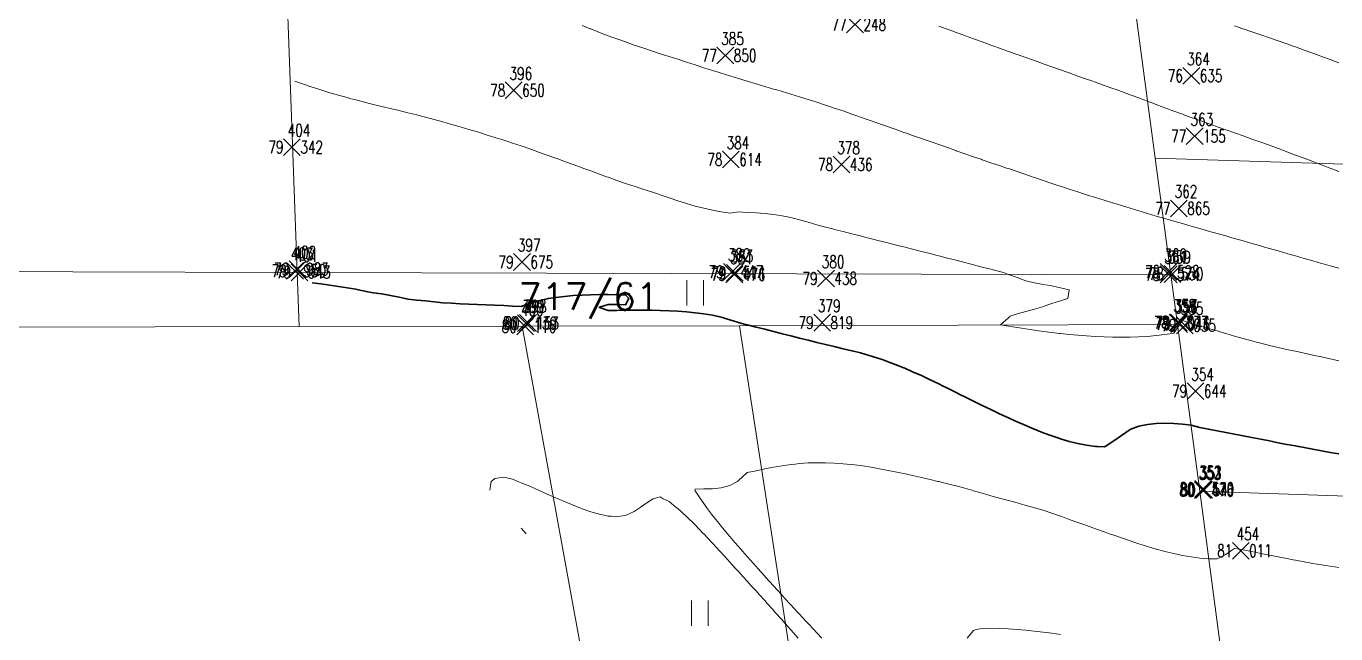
# Model space of a CAD drawing. Extents: x -443817 to 3, y -1171930 to -442383.
# Drawn here: x -442588.6 to -442510.6, y -1170120.8 to -1170084.6 of the extents above; entities that cross this region are included whole.
import ezdxf
from ezdxf.enums import TextEntityAlignment as Align

# ---------------------------------------------------------------- set-up
doc = ezdxf.new("R2010")
doc.units = 0
doc.header["$LTSCALE"] = 0.5
doc.header["$PDMODE"] = 3
doc.header["$PDSIZE"] = 0.5
doc.linetypes.add('121', pattern=[2, 1, -1])
for name, color, linetype in [('BO', 2, 'Continuous'), ('CB', 7, 'Continuous'), ('POLOHOPIS', 7, 'Continuous'), ('VB', 11, 'Continuous'), ('VYSKOPIS', 15, 'Continuous')]:
    doc.layers.add(name, color=color, linetype=linetype)
doc.layers.add('KLADPAR', color=7, linetype='Continuous', lineweight=0)
doc.styles.add('ROMANS', font='romans.shx', dxfattribs={"height": 0.2})
doc.styles.add('T', font='romans.shx', dxfattribs={"width": 0.7, "height": 1.5})

# ---------------------------------------------------------------- blocks, each defined once
blk = doc.blocks.new('0')
at = {"layer": 'BO', "linetype": 'Continuous'}
blk.add_point((0, 0), dxfattribs=at)
at = {"linetype": 'ByBlock', "style": 'T', "width": 0.7, "flags": 1}
blk.add_attdef('0', text='', height=1.5, dxfattribs=at).set_placement((0, 0), align=Align.MIDDLE)
at = {"layer": 'CB', "linetype": 'ByBlock', "style": 'T', "width": 0.7}
blk.add_attdef('C', (-0.5, 1.25), '', height=1.5, dxfattribs=at)
at = {"layer": 'VB', "linetype": 'ByBlock', "style": 'T', "width": 0.7}
blk.add_attdef('1', text='', height=1.5, dxfattribs=at).set_placement((-1, -0.75), align=Align.RIGHT)
at = {"layer": 'VB', "linetype": '121', "style": 'T', "width": 0.7}
blk.add_attdef('2', (1, -0.75), '', height=1.5, dxfattribs=at)
blk = doc.blocks.new('$32')
at = {"color": 0}
for p, q in [((-0.5, 1.5), (-0.5, 0)), ((0.5, 0), (0.5, 1.5))]:
    blk.add_line(p, q, dxfattribs=at)

msp = doc.modelspace()

# ---------------------------------------------------------------- linework, layer by layer
at = {"layer": 'KLADPAR', "color": 7, "linetype": 'Continuous', "flags": 128}
for points in [[(-442424.19, -1169987.6), (-442424.96, -1170021.24), (-442421.08, -1170021.69), (-442398.52, -1170020.77), (-442373.42, -1170016.86), (-442376.24, -1170057), (-442377.34, -1170063.49), (-442378.64, -1170076.17), (-442379.76, -1170087.08), (-442380.78, -1170096.96), (-442521.4, -1170092.5), (-442525.77, -1170059.79), (-442574.01, -1170057.33), (-442574.47, -1170044.84), (-442600.57, -1170046.52)], [(-442599.21, -1170099.23), (-442572.47, -1170099.3), (-442572.35, -1170102.52), (-442598.08, -1170102.57)]]:
    msp.add_lwpolyline(points, dxfattribs=at)
for points in [[(-442574.47, -1170044.84), (-442574.01, -1170057.33), (-442572.47, -1170099.3), (-442599.21, -1170099.23), (-442600.57, -1170046.52), (-442574.47, -1170044.84)], [(-442574.01, -1170057.33), (-442525.77, -1170059.79), (-442521.4, -1170092.5), (-442520.47, -1170099.44), (-442572.47, -1170099.3), (-442574.01, -1170057.33)], [(-442380.78, -1170096.96), (-442381.81, -1170106.96), (-442382.83, -1170116.93), (-442518.75, -1170112.32), (-442520.08, -1170102.41), (-442520.47, -1170099.44), (-442521.4, -1170092.5), (-442380.78, -1170096.96)], [(-442572.47, -1170099.3), (-442520.47, -1170099.44), (-442520.08, -1170102.41), (-442546.14, -1170102.47), (-442559.08, -1170102.49), (-442572.35, -1170102.52), (-442572.47, -1170099.3)], [(-442559.08, -1170102.49), (-442553.65, -1170132.35), (-442559.31, -1170133.38), (-442560.07, -1170129.2), (-442592.45, -1170129.26), (-442599.39, -1170104.91), (-442598.08, -1170102.57), (-442572.35, -1170102.52), (-442559.08, -1170102.49)], [(-442550.42, -1170138.96), (-442552.04, -1170141.2), (-442553.65, -1170132.35), (-442559.08, -1170102.49), (-442546.14, -1170102.47), (-442540.73, -1170137.58), (-442550.42, -1170138.96)], [(-442516.11, -1170132.07), (-442515.85, -1170134.04), (-442540.73, -1170137.58), (-442546.14, -1170102.47), (-442520.08, -1170102.41), (-442518.75, -1170112.32), (-442517.43, -1170122.23), (-442516.11, -1170132.07)], [(-442382.83, -1170116.93), (-442383.87, -1170126.95), (-442384.86, -1170136.63), (-442516.11, -1170132.07), (-442517.43, -1170122.23), (-442518.75, -1170112.32), (-442382.83, -1170116.93)]]:
    msp.add_lwpolyline(points, close=True, dxfattribs=at)
at = {"layer": 'POLOHOPIS', "lineweight": 0}
msp.add_circle((-442518.528793, -1170112.22901), 0.051346, dxfattribs=at)
msp.add_point((-442518.528793, -1170112.22901), dxfattribs=at)
at = {"layer": 'VYSKOPIS', "linetype": 'Continuous', "lineweight": 18, "flags": 128}
for points, elevation in [([(-442555.518236, -1170084.59168), (-442555.03368, -1170084.789489), (-442555.000298, -1170084.802904), (-442554.48236, -1170085.005965), (-442553.964422, -1170085.204154), (-442553.678646, -1170085.307868), (-442553.446484, -1170085.392092), (-442552.928546, -1170085.579967), (-442552.410608, -1170085.762209), (-442552.218721, -1170085.826247), (-442551.89267, -1170085.936352), (-442551.374732, -1170086.111318), (-442550.856794, -1170086.280588), (-442550.657573, -1170086.344626), (-442550.338857, -1170086.448277), (-442549.820919, -1170086.61027), (-442549.302981, -1170086.778718), (-442549.033643, -1170086.863005), (-442548.785043, -1170086.942737), (-442548.267105, -1170087.112324), (-442547.749167, -1170087.276342), (-442547.417679, -1170087.381385), (-442547.231229, -1170087.440424), (-442546.713291, -1170087.601658), (-442546.195353, -1170087.763651), (-442545.742158, -1170087.899764), (-442545.677415, -1170087.91919), (-442545.159478, -1170088.074666), (-442544.64154, -1170088.227801), (-442544.123602, -1170088.379226), (-442543.988427, -1170088.418143), (-442543.605664, -1170088.528248), (-442543.087726, -1170088.677332), (-442542.569788, -1170088.83806), (-442542.246077, -1170088.936522), (-442542.05185, -1170088.995561), (-442541.533912, -1170089.163313), (-442541.015974, -1170089.338215), (-442540.67064, -1170089.454901), (-442540.498036, -1170089.513181), (-442539.980099, -1170089.688146), (-442539.462161, -1170089.870832), (-442539.166142, -1170089.97328), (-442538.944223, -1170090.050037), (-442538.426285, -1170090.23247), (-442537.908347, -1170090.415788), (-442537.694015, -1170090.491659), (-442537.390409, -1170090.597778), (-442536.872471, -1170090.778945), (-442536.354533, -1170090.960048), (-442536.211645, -1170091.010038), (-442535.836595, -1170091.139633), (-442535.318657, -1170091.318585), (-442534.800719, -1170091.503676), (-442534.729275, -1170091.528418), (-442534.282782, -1170091.680856), (-442533.764844, -1170091.863795), (-442533.263597, -1170092.046797), (-442533.246906, -1170092.052745), (-442532.728968, -1170092.231444), (-442532.21103, -1170092.410206), (-442531.762134, -1170092.565176), (-442531.693092, -1170092.588716), (-442531.175154, -1170092.765453), (-442530.657216, -1170092.942127), (-442530.242841, -1170093.083555), (-442530.139278, -1170093.119244), (-442529.62134, -1170093.298006), (-442529.103403, -1170093.472339), (-442528.723548, -1170093.601934), (-442528.585465, -1170093.649583), (-442528.067527, -1170093.828345), (-442527.549589, -1170094.001096), (-442527.192369, -1170094.120313), (-442527.031651, -1170094.173277), (-442526.513713, -1170094.34413), (-442525.995775, -1170094.510553), (-442525.602833, -1170094.638692), (-442525.477837, -1170094.679001), (-442524.959899, -1170094.840235), (-442524.441961, -1170095.003241), (-442523.942485, -1170095.157071), (-442523.924024, -1170095.162767), (-442523.406086, -1170095.322229), (-442522.888148, -1170095.483843), (-442522.37021, -1170095.636408), (-442522.240725, -1170095.675451), (-442521.852272, -1170095.791251), (-442521.334334, -1170095.945651), (-442520.816396, -1170096.096634), (-442520.483391, -1170096.19383), (-442520.298458, -1170096.246667), (-442519.78052, -1170096.390753), (-442519.262582, -1170096.541103), (-442518.744645, -1170096.691453), (-442518.6732, -1170096.712209), (-442518.226707, -1170096.836805), (-442517.708769, -1170096.983928), (-442517.190831, -1170097.129911), (-442516.845497, -1170097.230588), (-442516.672893, -1170097.279439), (-442516.154955, -1170097.426182), (-442515.637017, -1170097.571217), (-442515.119079, -1170097.724225), (-442515.032714, -1170097.748967), (-442514.601141, -1170097.870082), (-442514.083203, -1170098.020243), (-442513.565266, -1170098.169517), (-442513.231059, -1170098.267346), (-442513.047328, -1170098.319614), (-442512.52939, -1170098.46408), (-442512.011452, -1170098.612911), (-442511.493514, -1170098.76149), (-442511.407149, -1170098.785725), (-442510.975576, -1170098.904563), (-442510.457638, -1170099.047256)], 378), ([(-442534.282782, -1170084.629963), (-442533.843306, -1170084.789489), (-442533.764844, -1170084.817964), (-442533.246906, -1170085.009193), (-442532.728968, -1170085.199598), (-442532.430736, -1170085.307868), (-442532.21103, -1170085.386713), (-442531.693092, -1170085.578321), (-442531.175154, -1170085.76493), (-442531.007545, -1170085.826247), (-442530.657216, -1170085.954387), (-442530.139278, -1170086.140553), (-442529.62134, -1170086.322542), (-442529.560392, -1170086.344626), (-442529.103403, -1170086.511809), (-442528.585465, -1170086.692026), (-442528.098886, -1170086.863005), (-442528.067527, -1170086.874269), (-442527.549589, -1170087.060182), (-442527.031651, -1170087.241982), (-442526.639214, -1170087.381385), (-442526.513713, -1170087.426439), (-442525.995775, -1170087.60672), (-442525.477837, -1170087.792696), (-442525.170312, -1170087.899764), (-442524.959899, -1170087.9738), (-442524.441961, -1170088.161801), (-442523.924024, -1170088.344043), (-442523.713611, -1170088.418143), (-442523.406086, -1170088.528754), (-442522.888148, -1170088.720995), (-442522.37021, -1170088.90735), (-442522.291685, -1170088.936522), (-442521.852272, -1170089.105286), (-442521.334334, -1170089.304171), (-442520.929695, -1170089.454901), (-442520.816396, -1170089.497045), (-442520.298458, -1170089.693209), (-442519.78052, -1170089.883867), (-442519.537737, -1170089.97328), (-442519.262582, -1170090.072248), (-442518.744645, -1170090.258667), (-442518.226707, -1170090.439771), (-442518.085399, -1170090.491659), (-442517.708769, -1170090.626886), (-442517.190831, -1170090.807167), (-442516.672893, -1170090.99308), (-442516.624336, -1170091.010038), (-442516.154955, -1170091.171652), (-442515.637017, -1170091.357439), (-442515.164728, -1170091.528418), (-442515.119079, -1170091.544933), (-442514.601141, -1170091.732428), (-442514.083203, -1170091.919923), (-442513.742801, -1170092.046797), (-442513.565266, -1170092.112923), (-442513.047328, -1170092.311492), (-442512.52939, -1170092.504492), (-442512.371075, -1170092.565176), (-442512.011452, -1170092.702997), (-442511.493514, -1170092.898022), (-442511.004343, -1170093.083555), (-442510.975576, -1170093.094439), (-442510.457638, -1170093.288704)], 377), ([(-442516.672893, -1170084.624964), (-442516.184544, -1170084.789489), (-442516.154955, -1170084.79936), (-442515.637017, -1170084.977047), (-442515.119079, -1170085.149861), (-442514.658676, -1170085.307868), (-442514.601141, -1170085.327801), (-442514.083203, -1170085.507196), (-442513.565266, -1170085.691653), (-442513.187307, -1170085.826247), (-442513.047328, -1170085.876048), (-442512.52939, -1170086.060505), (-442512.011452, -1170086.248949), (-442511.745465, -1170086.344626), (-442511.493514, -1170086.435178), (-442510.975576, -1170086.626406), (-442510.457638, -1170086.812636)], 376), ([(-442572.610186, -1170087.920456), (-442572.092248, -1170088.096687), (-442571.57431, -1170088.275829), (-442571.121115, -1170088.418143), (-442571.056373, -1170088.438076), (-442570.538435, -1170088.597538), (-442570.020497, -1170088.750672), (-442569.502559, -1170088.888493), (-442569.329892, -1170088.936522), (-442568.984621, -1170089.032516), (-442568.466683, -1170089.16268), (-442567.948745, -1170089.294616), (-442567.430807, -1170089.41782), (-442567.282798, -1170089.454901), (-442566.912869, -1170089.547415), (-442566.394931, -1170089.667771), (-442565.876994, -1170089.794518), (-442565.359056, -1170089.920506), (-442565.151868, -1170089.97328), (-442564.841118, -1170090.0551), (-442564.32318, -1170090.192921), (-442563.805242, -1170090.33612), (-442563.287304, -1170090.48299), (-442563.25683, -1170090.491659), (-442562.769366, -1170090.62986), (-442562.251428, -1170090.78059), (-442561.73349, -1170090.935939), (-442561.50038, -1170091.010038), (-442561.215552, -1170091.101982), (-442560.697615, -1170091.260812), (-442560.179677, -1170091.42964), (-442559.868863, -1170091.528418), (-442559.661739, -1170091.595303), (-442559.143801, -1170091.766978), (-442558.625863, -1170091.949601), (-442558.343311, -1170092.046797), (-442558.107925, -1170092.130388), (-442557.589987, -1170092.318326), (-442557.072049, -1170092.500378), (-442556.891858, -1170092.565176), (-442556.554111, -1170092.690531), (-442556.036173, -1170092.877836), (-442555.518236, -1170093.067356), (-442555.473156, -1170093.083555), (-442555.000298, -1170093.25909), (-442554.48236, -1170093.44804), (-442554.054454, -1170093.601934), (-442553.964422, -1170093.634839), (-442553.446484, -1170093.820625), (-442552.928546, -1170093.998818), (-442552.558554, -1170094.120313), (-442552.410608, -1170094.168911), (-442551.89267, -1170094.34356), (-442551.374732, -1170094.505111), (-442550.955425, -1170094.638692), (-442550.856794, -1170094.672673), (-442550.338857, -1170094.856055), (-442549.820919, -1170095.031653), (-442549.41198, -1170095.157071), (-442549.302981, -1170095.190483), (-442548.785043, -1170095.346275), (-442548.267105, -1170095.479033), (-442547.749167, -1170095.5992), (-442547.350724, -1170095.675451), (-442547.231229, -1170095.696712), (-442546.713291, -1170095.770938), (-442546.195353, -1170095.69956), (-442545.677415, -1170095.728415), (-442545.159478, -1170095.757903), (-442544.64154, -1170095.797705), (-442544.123602, -1170095.852125), (-442543.605664, -1170095.928692), (-442543.087726, -1170096.031077), (-442542.569788, -1170096.169088), (-442542.483423, -1170096.19383), (-442542.05185, -1170096.317223), (-442541.533912, -1170096.465042), (-442541.015974, -1170096.604951), (-442540.592178, -1170096.712209), (-442540.498036, -1170096.735495), (-442539.980099, -1170096.867685), (-442539.462161, -1170096.997026), (-442538.944223, -1170097.129152), (-442538.538825, -1170097.230588), (-442538.426285, -1170097.258747), (-442537.908347, -1170097.390493), (-442537.390409, -1170097.519772), (-442536.872471, -1170097.651771), (-442536.484018, -1170097.748967), (-442536.354533, -1170097.781366), (-442535.836595, -1170097.914631), (-442535.318657, -1170098.047389), (-442534.800719, -1170098.179199), (-442534.448494, -1170098.267346), (-442534.282782, -1170098.309173), (-442533.764844, -1170098.445159), (-442533.246906, -1170098.577349), (-442532.728968, -1170098.71093), (-442532.441168, -1170098.785725), (-442532.21103, -1170098.846093), (-442531.693092, -1170098.978219), (-442531.175154, -1170099.113319), (-442530.657216, -1170099.245951), (-442530.435234, -1170099.304104), (-442530.139278, -1170099.416171), (-442529.62134, -1170099.608159), (-442529.103403, -1170099.795527), (-442529.023676, -1170099.822484), (-442528.585465, -1170099.910884), (-442528.067527, -1170100.010927), (-442527.549589, -1170100.106605), (-442527.031651, -1170100.212217), (-442526.513713, -1170100.340863), (-442526.513713, -1170100.340863), (-442526.513713, -1170100.340863), (-442526.597676, -1170100.859242), (-442527.031651, -1170100.986812), (-442527.549589, -1170101.15431), (-442528.067527, -1170101.337755), (-442528.166663, -1170101.377621), (-442528.585465, -1170101.488928), (-442529.103403, -1170101.626623), (-442529.62134, -1170101.772353), (-442530.024146, -1170101.896), (-442530.139278, -1170102.001486), (-442530.598544, -1170102.414379), (-442530.139278, -1170102.495566), (-442529.62134, -1170102.582511), (-442529.103403, -1170102.662938), (-442528.585465, -1170102.739442), (-442528.067527, -1170102.810124), (-442527.549589, -1170102.878782), (-442527.096393, -1170102.932758), (-442527.031651, -1170102.940415), (-442526.513713, -1170102.995531), (-442525.995775, -1170103.042484), (-442525.477837, -1170103.082349), (-442524.959899, -1170103.115064), (-442524.441961, -1170103.140059), (-442523.924024, -1170103.156638), (-442523.406086, -1170103.16227), (-442522.888148, -1170103.157651), (-442522.37021, -1170103.13949), (-442521.852272, -1170103.107597), (-442521.334334, -1170103.059822), (-442520.816396, -1170102.996606), (-442520.392663, -1170102.932758), (-442520.298458, -1170102.916622), (-442519.942755, -1170102.414379), (-442519.78052, -1170102.15519), (-442519.262582, -1170102.341798), (-442519.003613, -1170102.414379), (-442518.744645, -1170102.487656), (-442518.226707, -1170102.636487), (-442517.708769, -1170102.784623), (-442517.20866, -1170102.932758), (-442517.190831, -1170102.938074), (-442516.672893, -1170103.086146), (-442516.154955, -1170103.236433), (-442515.637017, -1170103.378557), (-442515.368438, -1170103.451137), (-442515.119079, -1170103.515302), (-442514.601141, -1170103.641859), (-442514.083203, -1170103.765), (-442513.565266, -1170103.8839), (-442513.176812, -1170103.969516), (-442513.047328, -1170103.997486), (-442512.52939, -1170104.109616), (-442512.011452, -1170104.221682), (-442511.493514, -1170104.335141), (-442510.975576, -1170104.450498), (-442510.802909, -1170104.487896), (-442510.457638, -1170104.563261)], 379), ([(-442541.248768, -1170121.076027), (-442541.533912, -1170120.76476), (-442541.727127, -1170120.557648), (-442542.05185, -1170120.204363), (-442542.206435, -1170120.039269), (-442542.569788, -1170119.645296), (-442542.686122, -1170119.52089), (-442543.087726, -1170119.084963), (-442543.165113, -1170119.002511), (-442543.605664, -1170118.526022), (-442543.645053, -1170118.484132), (-442544.123602, -1170117.965753), (-442544.123602, -1170117.965753), (-442544.588873, -1170117.447374), (-442544.64154, -1170117.386183), (-442545.051553, -1170116.928995), (-442545.159478, -1170116.803133), (-442545.511197, -1170116.410615), (-442545.677415, -1170116.215401), (-442545.965405, -1170115.892236), (-442546.195353, -1170115.620075), (-442546.413479, -1170115.373857), (-442546.713291, -1170115.017471), (-442546.85599, -1170114.855478), (-442547.231229, -1170114.403225), (-442547.28908, -1170114.337099), (-442547.710853, -1170113.81872), (-442547.749167, -1170113.764174), (-442548.105439, -1170113.300341), (-442548.267105, -1170113.059059), (-442548.472965, -1170112.781962), (-442548.785043, -1170112.294716), (-442548.807298, -1170112.263582), (-442548.785043, -1170112.20486), (-442548.267105, -1170112.178599), (-442547.749167, -1170112.192394), (-442547.231229, -1170112.133988), (-442546.713291, -1170111.978449), (-442546.26939, -1170111.745203), (-442546.195353, -1170111.680406), (-442545.700998, -1170111.226824), (-442545.677415, -1170111.216826), (-442545.159478, -1170111.107164), (-442544.64154, -1170111.001805), (-442544.123602, -1170110.90404), (-442543.605664, -1170110.813994), (-442543.087726, -1170110.736161), (-442542.828757, -1170110.708445), (-442542.569788, -1170110.682058), (-442542.05185, -1170110.642572), (-442541.533912, -1170110.628651), (-442541.015974, -1170110.632194), (-442540.498036, -1170110.649976), (-442539.980099, -1170110.687373), (-442539.758116, -1170110.708445), (-442539.462161, -1170110.736794), (-442538.944223, -1170110.803933), (-442538.426285, -1170110.883347), (-442537.908347, -1170110.970735), (-442537.390409, -1170111.064071), (-442536.872471, -1170111.167912), (-442536.584672, -1170111.226824), (-442536.354533, -1170111.274473), (-442535.836595, -1170111.389893), (-442535.318657, -1170111.508541), (-442534.800719, -1170111.633706), (-442534.329821, -1170111.745203), (-442534.282782, -1170111.756467), (-442533.764844, -1170111.883024), (-442533.246906, -1170112.012556), (-442532.728968, -1170112.14715), (-442532.32199, -1170112.263582), (-442532.21103, -1170112.294969), (-442531.693092, -1170112.441585), (-442531.175154, -1170112.591493), (-442530.657216, -1170112.739628), (-442530.503706, -1170112.781962), (-442530.139278, -1170112.883461), (-442529.62134, -1170113.027736), (-442529.103403, -1170113.170746), (-442528.625296, -1170113.300341), (-442528.585465, -1170113.311098), (-442528.067527, -1170113.451513), (-442527.549589, -1170113.626542), (-442527.031651, -1170113.810114), (-442527.008068, -1170113.81872), (-442526.513713, -1170114.001659), (-442525.995775, -1170114.19257), (-442525.586205, -1170114.337099), (-442525.477837, -1170114.376268), (-442524.959899, -1170114.564649), (-442524.441961, -1170114.748474), (-442524.13589, -1170114.855478), (-442523.924024, -1170114.931286), (-442523.406086, -1170115.110491), (-442522.888148, -1170115.283305), (-442522.610211, -1170115.373857), (-442522.37021, -1170115.453272), (-442521.852272, -1170115.614063), (-442521.334334, -1170115.767957), (-442520.879115, -1170115.892236), (-442520.816396, -1170115.909638), (-442520.298458, -1170116.036448), (-442519.78052, -1170116.149085), (-442519.262582, -1170116.237801), (-442518.744645, -1170116.310066), (-442518.226707, -1170116.348602), (-442517.708769, -1170116.350311), (-442517.190831, -1170116.090425), (-442516.910302, -1170115.892236), (-442516.672893, -1170115.744101), (-442516.154955, -1170115.810037), (-442515.758851, -1170115.892236), (-442515.637017, -1170115.917484), (-442515.119079, -1170116.024932), (-442514.601141, -1170116.132442), (-442514.083203, -1170116.235713), (-442513.565266, -1170116.33563), (-442513.176812, -1170116.410615), (-442513.047328, -1170116.435547), (-442512.52939, -1170116.529263), (-442512.011452, -1170116.620384), (-442511.493514, -1170116.706823), (-442510.975576, -1170116.791553), (-442510.457638, -1170116.87274)], 381), ([(-442561.000588, -1170112.263582), (-442560.92554, -1170111.745203), (-442560.697615, -1170111.56701), (-442560.179677, -1170111.496328), (-442559.661739, -1170111.613773), (-442559.328734, -1170111.745203), (-442559.143801, -1170111.817151), (-442558.625863, -1170112.033185), (-442558.107925, -1170112.263582), (-442558.107925, -1170112.263582), (-442557.589987, -1170112.493094), (-442557.072049, -1170112.719126), (-442556.929161, -1170112.781962), (-442556.554111, -1170112.946866), (-442556.036173, -1170113.162077), (-442555.690839, -1170113.300341), (-442555.518236, -1170113.369441), (-442555.000298, -1170113.54485), (-442554.48236, -1170113.697351), (-442553.964422, -1170113.805748), (-442553.791755, -1170113.81872), (-442553.446484, -1170113.845297), (-442553.239359, -1170113.81872), (-442552.928546, -1170113.766831), (-442552.410608, -1170113.539534), (-442552.065337, -1170113.300341), (-442551.89267, -1170113.18511), (-442551.374732, -1170112.835559), (-442551.283372, -1170112.781962), (-442550.856794, -1170112.670275), (-442550.691967, -1170112.781962), (-442550.338857, -1170112.947372), (-442549.908359, -1170113.300341), (-442549.820919, -1170113.353811), (-442549.316321, -1170113.81872), (-442549.302981, -1170113.828085), (-442548.785043, -1170114.335201), (-442548.783399, -1170114.337099), (-442548.277853, -1170114.855478), (-442548.267105, -1170114.865666), (-442547.789884, -1170115.373857), (-442547.749167, -1170115.413343), (-442547.313674, -1170115.892236), (-442547.231229, -1170115.973739), (-442546.843218, -1170116.410615), (-442546.713291, -1170116.542045), (-442546.374533, -1170116.928995), (-442546.195353, -1170117.114211), (-442545.906922, -1170117.447374), (-442545.677415, -1170117.688719), (-442545.439058, -1170117.965753), (-442545.159478, -1170118.263985), (-442544.971004, -1170118.484132), (-442544.64154, -1170118.839758), (-442544.502508, -1170119.002511), (-442544.123602, -1170119.415721), (-442544.03357, -1170119.52089), (-442543.605664, -1170119.990988), (-442543.564252, -1170120.039269), (-442543.100181, -1170120.557648), (-442543.087726, -1170120.571), (-442542.651791, -1170121.076027)], 381), ([(-442558.840258, -1170114.855478), (-442559.143801, -1170114.522252)], 381), ([(-442532.586143, -1170121.076027), (-442532.21103, -1170120.622446), (-442532.055687, -1170120.557648), (-442531.693092, -1170120.495066), (-442531.175154, -1170120.487346), (-442530.657216, -1170120.498103), (-442530.139278, -1170120.523604), (-442529.62134, -1170120.557648), (-442529.62134, -1170120.557648), (-442529.103403, -1170120.599412), (-442528.585465, -1170120.654844), (-442528.067527, -1170120.717111), (-442527.549589, -1170120.785388), (-442527.031651, -1170120.859361)], 382)]:
    msp.add_lwpolyline(points, dxfattribs=dict(at, elevation=elevation))
at = {"layer": 'VYSKOPIS', "linetype": 'Continuous', "lineweight": 30, "elevation": 380, "flags": 128}
msp.add_lwpolyline([(-442571.57431, -1170099.926134), (-442571.056373, -1170099.981946), (-442570.538435, -1170100.053704), (-442570.020497, -1170100.131916), (-442569.502559, -1170100.20918), (-442568.984621, -1170100.30568), (-442568.825231, -1170100.340863), (-442568.466683, -1170100.408444), (-442567.948745, -1170100.506083), (-442567.430807, -1170100.579423), (-442566.912869, -1170100.670735), (-442566.394931, -1170100.776283), (-442566.049597, -1170100.859242), (-442565.876994, -1170100.890185), (-442565.359056, -1170100.944162), (-442564.841118, -1170100.991178), (-442564.32318, -1170101.045851), (-442563.805242, -1170101.101852), (-442563.287304, -1170101.140009), (-442562.769366, -1170101.166017), (-442562.251428, -1170101.194619), (-442561.73349, -1170101.211324), (-442561.215552, -1170101.238724), (-442560.697615, -1170101.254607), (-442560.179677, -1170101.278843), (-442559.661739, -1170101.300231), (-442559.143801, -1170101.327188), (-442558.625863, -1170101.12381), (-442558.107925, -1170100.982888), (-442557.589987, -1170100.871834), (-442557.522463, -1170100.859242), (-442557.072049, -1170100.789129), (-442556.554111, -1170100.72566), (-442556.036173, -1170100.677632), (-442555.518236, -1170100.645296), (-442555.000298, -1170100.624794), (-442554.48236, -1170100.614986), (-442553.964422, -1170100.615682), (-442553.446484, -1170100.627009), (-442552.928546, -1170100.629034), (-442552.727744, -1170100.859242), (-442552.928546, -1170101.221829), (-442553.446484, -1170101.208414), (-442553.964422, -1170101.201453), (-442554.48236, -1170101.367306), (-442554.486153, -1170101.377621), (-442554.48236, -1170101.390213), (-442553.964422, -1170101.57581), (-442553.446484, -1170101.561888), (-442552.928546, -1170101.554232), (-442552.410608, -1170101.547777), (-442551.89267, -1170101.547777), (-442551.374732, -1170101.552966), (-442550.856794, -1170101.563597), (-442550.338857, -1170101.582517), (-442549.820919, -1170101.614347), (-442549.302981, -1170101.653516), (-442548.785043, -1170101.707493), (-442548.267105, -1170101.77191), (-442547.749167, -1170101.850882), (-442547.490198, -1170101.896), (-442547.231229, -1170101.967948), (-442546.713291, -1170102.120133), (-442546.195353, -1170102.27795), (-442545.724455, -1170102.414379), (-442545.677415, -1170102.425643), (-442545.159478, -1170102.555238), (-442544.64154, -1170102.68749), (-442544.123602, -1170102.815693), (-442543.670406, -1170102.932758), (-442543.605664, -1170102.949464), (-442543.087726, -1170103.079248), (-442542.569788, -1170103.208843), (-442542.05185, -1170103.337172), (-442541.601436, -1170103.451137), (-442541.533912, -1170103.468223), (-442541.015974, -1170103.595096), (-442540.498036, -1170103.719059), (-442539.980099, -1170103.839922), (-442539.462161, -1170103.963632), (-442539.438578, -1170103.969516), (-442538.944223, -1170104.090442), (-442538.426285, -1170104.236869), (-442537.908347, -1170104.396395), (-442537.641917, -1170104.487896), (-442537.390409, -1170104.575094), (-442536.872471, -1170104.775307), (-442536.354533, -1170104.984823), (-442536.30566, -1170105.006275), (-442535.836595, -1170105.213576), (-442535.318657, -1170105.444859), (-442535.148835, -1170105.524654), (-442534.800719, -1170105.690697), (-442534.282782, -1170105.937041), (-442534.0663, -1170106.043033), (-442533.764844, -1170106.19275), (-442533.246906, -1170106.448206), (-442533.017526, -1170106.561412), (-442532.728968, -1170106.704738), (-442532.21103, -1170106.960954), (-442531.97027, -1170107.079791), (-442531.693092, -1170107.216536), (-442531.175154, -1170107.46674), (-442530.901327, -1170107.59817), (-442530.657216, -1170107.716122), (-442530.139278, -1170107.957024), (-442529.788633, -1170108.116549), (-442529.62134, -1170108.192674), (-442529.103403, -1170108.420161), (-442528.59419, -1170108.634929), (-442528.585465, -1170108.638599), (-442528.067527, -1170108.84223), (-442527.549589, -1170109.034913), (-442527.200272, -1170109.153308), (-442527.031651, -1170109.210005), (-442526.513713, -1170109.360609), (-442525.995775, -1170109.49419), (-442525.477837, -1170109.588032), (-442524.959899, -1170109.662701), (-442524.830415, -1170109.671687), (-442524.441961, -1170109.688392), (-442524.371339, -1170109.671687), (-442523.924024, -1170109.373201), (-442523.594432, -1170109.153308), (-442523.406086, -1170109.005172), (-442522.888148, -1170108.651634), (-442522.855777, -1170108.634929), (-442522.37021, -1170108.454078), (-442521.852272, -1170108.345808), (-442521.334334, -1170108.294995), (-442520.816396, -1170108.284428), (-442520.298458, -1170108.304424), (-442519.78052, -1170108.337835), (-442519.262582, -1170108.389091), (-442518.744645, -1170108.532227), (-442518.226707, -1170108.634929), (-442517.708769, -1170108.735542), (-442517.190831, -1170108.834256), (-442516.672893, -1170108.933224), (-442516.154955, -1170109.032129), (-442515.637017, -1170109.134071), (-442515.538323, -1170109.153308), (-442515.119079, -1170109.234115), (-442514.601141, -1170109.333968), (-442514.083203, -1170109.436037), (-442513.565266, -1170109.535005), (-442513.047328, -1170109.633593), (-442512.850003, -1170109.671687), (-442512.52939, -1170109.732941), (-442512.011452, -1170109.827163), (-442511.493514, -1170109.921258), (-442510.975576, -1170110.012443), (-442510.457638, -1170110.102805)], dxfattribs=at)

# ---------------------------------------------------------------- block references
at = {"lineweight": 0, "xscale": 0.5, "yscale": 0.5, "zscale": 0.5, "rotation": 359.9999999999999}
for p, values in [((-442539.265, -1170084.533), {'C': '377', '1': '77', '2': '248'}), ((-442546.984, -1170086.381), {'C': '385', '1': '77', '2': '850'}), ((-442519.248, -1170087.593), {'C': '364', '1': '76', '2': '635'}), ((-442559.583, -1170088.457), {'C': '396', '1': '78', '2': '650'}), ((-442519.046, -1170091.193), {'C': '363', '1': '77', '2': '155'}), ((-442572.786, -1170091.842), {'C': '404', '1': '79', '2': '342'}), ((-442546.661, -1170092.582), {'C': '384', '1': '78', '2': '614'}), ((-442540.074, -1170092.88), {'C': '378', '1': '78', '2': '436'}), ((-442519.991, -1170095.489), {'C': '362', '1': '77', '2': '865'}), ((-442559.088, -1170098.682), {'C': '397', '1': '79', '2': '675'}), ((-442572.599, -1170099.201), {'C': '403', '1': '79', '2': '950'}), ((-442572.442, -1170099.105), {'C': '402', '1': '79', '2': '983'}), ((-442572.331, -1170099.291), {'C': '401', '1': '79', '2': '943'}), ((-442546.586, -1170099.26), {'C': '382', '1': '79', '2': '447'}), ((-442546.448, -1170099.425), {'C': '381', '1': '79', '2': '476'}), ((-442546.418, -1170099.322), {'C': '383', '1': '79', '2': '511'}), ((-442540.996, -1170099.665), {'C': '380', '1': '79', '2': '438'}), ((-442520.608, -1170099.268), {'C': '360', '1': '78', '2': '528'}), ((-442520.595, -1170099.416), {'C': '361', '1': '78', '2': '574'}), ((-442520.373, -1170099.39), {'C': '359', '1': '78', '2': '550'}), ((-442558.904, -1170102.514), {'C': '400', '1': '80', '2': '116'}), ((-442558.849, -1170102.322), {'C': '399', '1': '80', '2': '139'}), ((-442558.73, -1170102.313), {'C': '398', '1': '80', '2': '153'}), ((-442541.227, -1170102.291), {'C': '379', '1': '79', '2': '819'}), ((-442520.073, -1170102.282), {'C': '358', '1': '78', '2': '877'}), ((-442519.988, -1170102.279), {'C': '357', '1': '79', '2': '011'}), ((-442519.977, -1170102.368), {'C': '356', '1': '79', '2': '046'}), ((-442519.632, -1170102.451), {'C': '355', '1': '79', '2': '035'}), ((-442519, -1170106.371), {'C': '354', '1': '79', '2': '644'}), ((-442518.561, -1170112.269), {'C': '353', '1': '80', '2': '476'}), ((-442518.547, -1170112.181), {'C': '352', '1': '80', '2': '530'}), ((-442518.48, -1170112.245), {'C': '351', '1': '80', '2': '541'}), ((-442516.305, -1170115.871), {'C': '454', '1': '81', '2': '011'})]:
    msp.add_blockref('0', p, dxfattribs=at).add_auto_attribs(values)
at = {"layer": 'KLADPAR', "color": 7, "linetype": 'Continuous'}
for p in [(-442548.78, -1170101.27), (-442548.51, -1170120.34)]:
    msp.add_blockref('$32', p, dxfattribs=at)

# ---------------------------------------------------------------- texts
at = {"layer": 'KLADPAR', "color": 7, "linetype": 'Continuous', "style": 'ROMANS'}
msp.add_text('717/61', height=1.6, dxfattribs=at).set_placement((-442555.12, -1170099.93), align=Align.TOP_CENTER)

doc.saveas('drawing.dxf')
